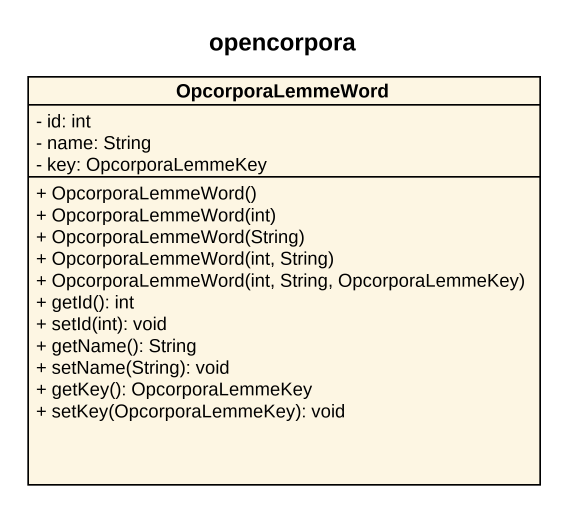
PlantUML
@startuml
title opencorpora
hide circle
hide empty members
skinparam classAttributeIconSize 0
class OpcorporaLemmeWord {
  - id: int
  - name: String
  - key: OpcorporaLemmeKey
  + OpcorporaLemmeWord()
  + OpcorporaLemmeWord(int)
  + OpcorporaLemmeWord(String)
  + OpcorporaLemmeWord(int, String)
  + OpcorporaLemmeWord(int, String, OpcorporaLemmeKey)
  + getId(): int
  + setId(int): void
  + getName(): String
  + setName(String): void
  + getKey(): OpcorporaLemmeKey
  + setKey(OpcorporaLemmeKey): void
}
@enduml
